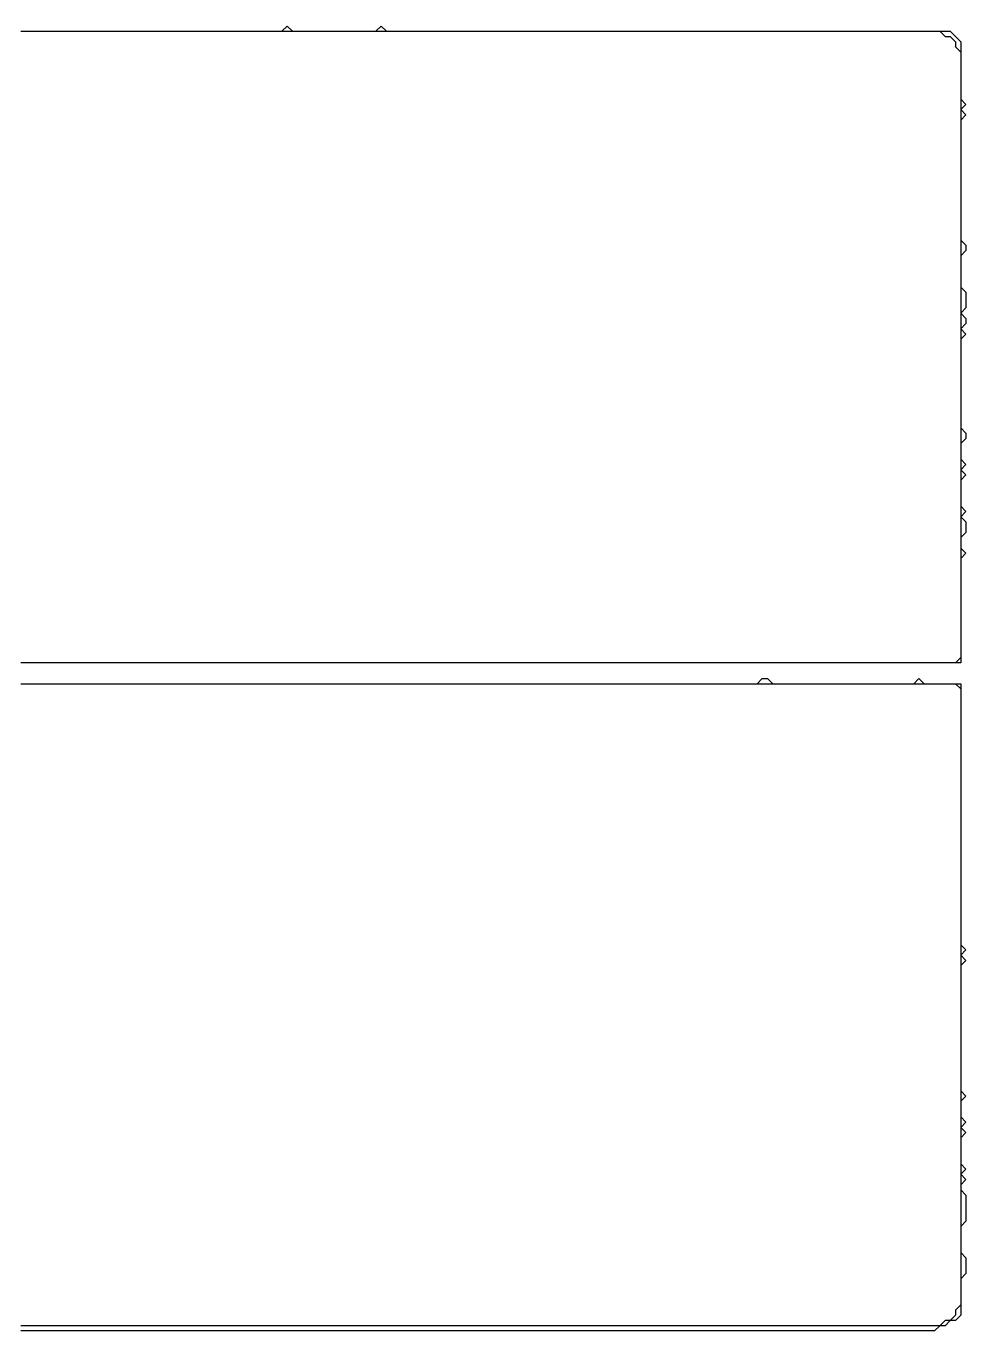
# Model space of a CAD drawing. Header units: metres. Extents: x 110 to 915, y 38 to 623.
# Drawn here: x 300 to 480, y 373 to 623 of the extents above; entities that cross this region are included whole.
import ezdxf

# ---------------------------------------------------------------- set-up
doc = ezdxf.new("R2010")
doc.units = ezdxf.units.M

msp = doc.modelspace()

# ---------------------------------------------------------------- linework, layer by layer
for points in [[(299, 622, 0), (300, 622, 0), (301, 622, 0), (302, 622, 0), (303, 622, 0), (304, 622, 0), (305, 622, 0), (306, 622, 0), (307, 622, 0), (308, 622, 0), (309, 622, 0), (310, 622, 0), (311, 622, 0), (312, 622, 0), (313, 622, 0), (314, 622, 0), (315, 622, 0), (316, 622, 0), (317, 622, 0), (318, 622, 0), (319, 622, 0), (320, 622, 0), (321, 622, 0), (322, 622, 0), (323, 622, 0), (324, 622, 0), (325, 622, 0), (326, 622, 0), (327, 622, 0), (328, 622, 0), (329, 622, 0), (330, 622, 0), (331, 622, 0), (332, 622, 0), (333, 622, 0), (334, 622, 0), (335, 622, 0), (336, 622, 0), (337, 622, 0), (338, 622, 0), (339, 622, 0), (340, 622, 0), (341, 622, 0), (342, 622, 0), (343, 622, 0), (344, 622, 0), (345, 622, 0), (346, 622, 0), (347, 622, 0), (348, 622, 0), (349, 622, 0), (350, 622, 0), (351, 622, 0), (352, 622, 0), (353, 622, 0), (354, 622, 0), (355, 622, 0), (356, 622, 0), (357, 622, 0), (358, 622, 0), (359, 622, 0), (360, 622, 0), (361, 622, 0), (362, 622, 0), (363, 622, 0), (364, 622, 0), (365, 622, 0), (366, 622, 0), (367, 622, 0), (368, 622, 0), (369, 622, 0), (370, 622, 0), (371, 622, 0), (372, 622, 0), (373, 622, 0), (374, 622, 0), (375, 622, 0), (376, 622, 0), (377, 622, 0), (378, 622, 0), (379, 622, 0), (380, 622, 0), (381, 622, 0), (382, 622, 0), (383, 622, 0), (384, 622, 0), (385, 622, 0), (386, 622, 0), (387, 622, 0), (388, 622, 0), (389, 622, 0), (390, 622, 0), (391, 622, 0), (392, 622, 0), (393, 622, 0), (394, 622, 0), (395, 622, 0), (396, 622, 0), (397, 622, 0), (398, 622, 0), (399, 622, 0), (400, 622, 0), (401, 622, 0), (402, 622, 0), (403, 622, 0), (404, 622, 0), (405, 622, 0), (406, 622, 0), (407, 622, 0), (408, 622, 0), (409, 622, 0), (410, 622, 0), (411, 622, 0), (412, 622, 0), (413, 622, 0), (414, 622, 0), (415, 622, 0), (416, 622, 0), (417, 622, 0), (418, 622, 0), (419, 622, 0), (420, 622, 0), (421, 622, 0), (422, 622, 0), (423, 622, 0), (424, 622, 0), (425, 622, 0), (426, 622, 0), (427, 622, 0), (428, 622, 0), (429, 622, 0), (430, 622, 0), (431, 622, 0), (432, 622, 0), (433, 622, 0), (434, 622, 0), (435, 622, 0), (436, 622, 0), (437, 622, 0), (438, 622, 0), (439, 622, 0), (440, 622, 0), (441, 622, 0), (442, 622, 0), (443, 622, 0), (444, 622, 0), (445, 622, 0), (446, 622, 0), (447, 622, 0), (448, 622, 0), (449, 622, 0), (450, 622, 0), (451, 622, 0), (452, 622, 0), (453, 622, 0), (454, 622, 0), (455, 622, 0), (456, 622, 0), (457, 622, 0), (458, 622, 0), (459, 622, 0), (460, 622, 0), (461, 622, 0), (462, 622, 0), (463, 622, 0), (464, 622, 0), (465, 622, 0), (466, 622, 0), (467, 622, 0), (468, 622, 0), (469, 622, 0), (470, 622, 0), (471, 622, 0), (472, 622, 0), (473, 622, 0), (474, 622, 0), (475, 622, 0), (476, 621, 0), (477, 621, 0), (478, 620, 0), (478, 619, 0), (479, 618, 0), (479, 617, 0), (479, 616, 0), (479, 615, 0), (479, 614, 0), (479, 613, 0), (479, 612, 0), (479, 611, 0), (479, 610, 0), (479, 609, 0), (479, 608, 0), (479, 607, 0), (479, 606, 0), (479, 605, 0), (479, 604, 0), (479, 603, 0), (479, 602, 0), (479, 601, 0), (479, 600, 0), (479, 599, 0), (479, 598, 0), (479, 597, 0), (479, 596, 0), (479, 595, 0), (479, 594, 0), (479, 593, 0), (479, 592, 0), (479, 591, 0), (479, 590, 0), (479, 589, 0), (479, 588, 0), (479, 587, 0), (479, 586, 0), (479, 585, 0), (479, 584, 0), (479, 583, 0), (479, 582, 0), (479, 581, 0), (479, 580, 0), (479, 579, 0), (479, 578, 0), (479, 577, 0), (479, 576, 0), (479, 575, 0), (479, 574, 0), (479, 573, 0), (479, 572, 0), (479, 571, 0), (479, 570, 0), (479, 569, 0), (479, 568, 0), (479, 567, 0), (479, 566, 0), (479, 565, 0), (479, 564, 0), (479, 563, 0), (479, 562, 0), (479, 561, 0), (479, 560, 0), (479, 559, 0), (479, 558, 0), (479, 557, 0), (479, 556, 0), (479, 555, 0), (479, 554, 0), (479, 553, 0), (479, 552, 0), (479, 551, 0), (479, 550, 0), (479, 549, 0), (479, 548, 0), (479, 547, 0), (479, 546, 0), (479, 545, 0), (479, 544, 0), (479, 543, 0), (479, 542, 0), (479, 541, 0), (479, 540, 0), (479, 539, 0), (479, 538, 0), (479, 537, 0), (479, 536, 0), (479, 535, 0), (479, 534, 0), (479, 533, 0), (479, 532, 0), (479, 531, 0), (479, 530, 0), (479, 529, 0), (479, 528, 0), (479, 527, 0), (479, 526, 0), (479, 525, 0), (479, 524, 0), (479, 523, 0), (479, 522, 0), (479, 521, 0), (479, 520, 0), (479, 519, 0), (479, 518, 0), (479, 517, 0), (479, 516, 0), (479, 515, 0), (479, 514, 0), (479, 513, 0), (479, 512, 0), (479, 511, 0), (479, 510, 0), (479, 509, 0), (479, 508, 0), (479, 507, 0), (479, 506, 0), (479, 505, 0), (479, 504, 0), (479, 503, 0), (479, 502, 0), (478, 501, 0), (477, 501, 0), (476, 501, 0), (475, 501, 0), (474, 501, 0), (473, 501, 0), (472, 501, 0), (471, 501, 0), (470, 501, 0), (469, 501, 0), (468, 501, 0), (467, 501, 0), (466, 501, 0), (465, 501, 0), (464, 501, 0), (463, 501, 0), (462, 501, 0), (461, 501, 0), (460, 501, 0), (459, 501, 0), (458, 501, 0), (457, 501, 0), (456, 501, 0), (455, 501, 0), (454, 501, 0), (453, 501, 0), (452, 501, 0), (451, 501, 0), (450, 501, 0), (449, 501, 0), (448, 501, 0), (447, 501, 0), (446, 501, 0), (445, 501, 0), (444, 501, 0), (443, 501, 0), (442, 501, 0), (441, 501, 0), (440, 501, 0), (439, 501, 0), (438, 501, 0), (437, 501, 0), (436, 501, 0), (435, 501, 0), (434, 501, 0), (433, 501, 0), (432, 501, 0), (431, 501, 0), (430, 501, 0), (429, 501, 0), (428, 501, 0), (427, 501, 0), (426, 501, 0), (425, 501, 0), (424, 501, 0), (423, 501, 0), (422, 501, 0), (421, 501, 0), (420, 501, 0), (419, 501, 0), (418, 501, 0), (417, 501, 0), (416, 501, 0), (415, 501, 0), (414, 501, 0), (413, 501, 0), (412, 501, 0), (411, 501, 0), (410, 501, 0), (409, 501, 0), (408, 501, 0), (407, 501, 0), (406, 501, 0), (405, 501, 0), (404, 501, 0), (403, 501, 0), (402, 501, 0), (401, 501, 0), (400, 501, 0), (399, 501, 0), (398, 501, 0), (397, 501, 0), (396, 501, 0), (395, 501, 0), (394, 501, 0), (393, 501, 0), (392, 501, 0), (391, 501, 0), (390, 501, 0), (389, 501, 0), (388, 501, 0), (387, 501, 0), (386, 501, 0), (385, 501, 0), (384, 501, 0), (383, 501, 0), (382, 501, 0), (381, 501, 0), (380, 501, 0), (379, 501, 0), (378, 501, 0), (377, 501, 0), (376, 501, 0), (375, 501, 0), (374, 501, 0), (373, 501, 0), (372, 501, 0), (371, 501, 0), (370, 501, 0), (369, 501, 0), (368, 501, 0), (367, 501, 0), (366, 501, 0), (365, 501, 0), (364, 501, 0), (363, 501, 0), (362, 501, 0), (361, 501, 0), (360, 501, 0), (359, 501, 0), (358, 501, 0), (357, 501, 0), (356, 501, 0), (355, 501, 0), (354, 501, 0), (353, 501, 0), (352, 501, 0), (351, 501, 0), (350, 501, 0), (349, 501, 0), (348, 501, 0), (347, 501, 0), (346, 501, 0), (345, 501, 0), (344, 501, 0), (343, 501, 0), (342, 501, 0), (341, 501, 0), (340, 501, 0), (339, 501, 0), (338, 501, 0), (337, 501, 0), (336, 501, 0), (335, 501, 0), (334, 501, 0), (333, 501, 0), (332, 501, 0), (331, 501, 0), (330, 501, 0), (329, 501, 0), (328, 501, 0), (327, 501, 0), (326, 501, 0), (325, 501, 0), (324, 501, 0), (323, 501, 0), (322, 501, 0), (321, 501, 0), (320, 501, 0), (319, 501, 0), (318, 501, 0), (317, 501, 0), (316, 501, 0), (315, 501, 0), (314, 501, 0), (313, 501, 0), (312, 501, 0), (311, 501, 0), (310, 501, 0), (309, 501, 0), (308, 501, 0), (307, 501, 0), (306, 501, 0), (305, 501, 0), (304, 501, 0), (303, 501, 0), (302, 501, 0), (301, 501, 0), (300, 501, 0), (299, 501, 0)], [(299, 497, 0), (300, 497, 0), (301, 497, 0), (302, 497, 0), (303, 497, 0), (304, 497, 0), (305, 497, 0), (306, 497, 0), (307, 497, 0), (308, 497, 0), (309, 497, 0), (310, 497, 0), (311, 497, 0), (312, 497, 0), (313, 497, 0), (314, 497, 0), (315, 497, 0), (316, 497, 0), (317, 497, 0), (318, 497, 0), (319, 497, 0), (320, 497, 0), (321, 497, 0), (322, 497, 0), (323, 497, 0), (324, 497, 0), (325, 497, 0), (326, 497, 0), (327, 497, 0), (328, 497, 0), (329, 497, 0), (330, 497, 0), (331, 497, 0), (332, 497, 0), (333, 497, 0), (334, 497, 0), (335, 497, 0), (336, 497, 0), (337, 497, 0), (338, 497, 0), (339, 497, 0), (340, 497, 0), (341, 497, 0), (342, 497, 0), (343, 497, 0), (344, 497, 0), (345, 497, 0), (346, 497, 0), (347, 497, 0), (348, 497, 0), (349, 497, 0), (350, 497, 0), (351, 497, 0), (352, 497, 0), (353, 497, 0), (354, 497, 0), (355, 497, 0), (356, 497, 0), (357, 497, 0), (358, 497, 0), (359, 497, 0), (360, 497, 0), (361, 497, 0), (362, 497, 0), (363, 497, 0), (364, 497, 0), (365, 497, 0), (366, 497, 0), (367, 497, 0), (368, 497, 0), (369, 497, 0), (370, 497, 0), (371, 497, 0), (372, 497, 0), (373, 497, 0), (374, 497, 0), (375, 497, 0), (376, 497, 0), (377, 497, 0), (378, 497, 0), (379, 497, 0), (380, 497, 0), (381, 497, 0), (382, 497, 0), (383, 497, 0), (384, 497, 0), (385, 497, 0), (386, 497, 0), (387, 497, 0), (388, 497, 0), (389, 497, 0), (390, 497, 0), (391, 497, 0), (392, 497, 0), (393, 497, 0), (394, 497, 0), (395, 497, 0), (396, 497, 0), (397, 497, 0), (398, 497, 0), (399, 497, 0), (400, 497, 0), (401, 497, 0), (402, 497, 0), (403, 497, 0), (404, 497, 0), (405, 497, 0), (406, 497, 0), (407, 497, 0), (408, 497, 0), (409, 497, 0), (410, 497, 0), (411, 497, 0), (412, 497, 0), (413, 497, 0), (414, 497, 0), (415, 497, 0), (416, 497, 0), (417, 497, 0), (418, 497, 0), (419, 497, 0), (420, 497, 0), (421, 497, 0), (422, 497, 0), (423, 497, 0), (424, 497, 0), (425, 497, 0), (426, 497, 0), (427, 497, 0), (428, 497, 0), (429, 497, 0), (430, 497, 0), (431, 497, 0), (432, 497, 0), (433, 497, 0), (434, 497, 0), (435, 497, 0), (436, 497, 0), (437, 497, 0), (438, 497, 0), (439, 497, 0), (440, 497, 0), (441, 497, 0), (442, 497, 0), (443, 497, 0), (444, 497, 0), (445, 497, 0), (446, 497, 0), (447, 497, 0), (448, 497, 0), (449, 497, 0), (450, 497, 0), (451, 497, 0), (452, 497, 0), (453, 497, 0), (454, 497, 0), (455, 497, 0), (456, 497, 0), (457, 497, 0), (458, 497, 0), (459, 497, 0), (460, 497, 0), (461, 497, 0), (462, 497, 0), (463, 497, 0), (464, 497, 0), (465, 497, 0), (466, 497, 0), (467, 497, 0), (468, 497, 0), (469, 497, 0), (470, 497, 0), (471, 497, 0), (472, 497, 0), (473, 497, 0), (474, 497, 0), (475, 497, 0), (476, 497, 0), (477, 497, 0), (478, 497, 0), (479, 496, 0), (479, 495, 0), (479, 494, 0), (479, 493, 0), (479, 492, 0), (479, 491, 0), (479, 490, 0), (479, 489, 0), (479, 488, 0), (479, 487, 0), (479, 486, 0), (479, 485, 0), (479, 484, 0), (479, 483, 0), (479, 482, 0), (479, 481, 0), (479, 480, 0), (479, 479, 0), (479, 478, 0), (479, 477, 0), (479, 476, 0), (479, 475, 0), (479, 474, 0), (479, 473, 0), (479, 472, 0), (479, 471, 0), (479, 470, 0), (479, 469, 0), (479, 468, 0), (479, 467, 0), (479, 466, 0), (479, 465, 0), (479, 464, 0), (479, 463, 0), (479, 462, 0), (479, 461, 0), (479, 460, 0), (479, 459, 0), (479, 458, 0), (479, 457, 0), (479, 456, 0), (479, 455, 0), (479, 454, 0), (479, 453, 0), (479, 452, 0), (479, 451, 0), (479, 450, 0), (479, 449, 0), (479, 448, 0), (479, 447, 0), (479, 446, 0), (479, 445, 0), (479, 444, 0), (479, 443, 0), (479, 442, 0), (479, 441, 0), (479, 440, 0), (479, 439, 0), (479, 438, 0), (479, 437, 0), (479, 436, 0), (479, 435, 0), (479, 434, 0), (479, 433, 0), (479, 432, 0), (479, 431, 0), (479, 430, 0), (479, 429, 0), (479, 428, 0), (479, 427, 0), (479, 426, 0), (479, 425, 0), (479, 424, 0), (479, 423, 0), (479, 422, 0), (479, 421, 0), (479, 420, 0), (479, 419, 0), (479, 418, 0), (479, 417, 0), (479, 416, 0), (479, 415, 0), (479, 414, 0), (479, 413, 0), (479, 412, 0), (479, 411, 0), (479, 410, 0), (479, 409, 0), (479, 408, 0), (479, 407, 0), (479, 406, 0), (479, 405, 0), (479, 404, 0), (479, 403, 0), (479, 402, 0), (479, 401, 0), (479, 400, 0), (479, 399, 0), (479, 398, 0), (479, 397, 0), (479, 396, 0), (479, 395, 0), (479, 394, 0), (479, 393, 0), (479, 392, 0), (479, 391, 0), (479, 390, 0), (479, 389, 0), (479, 388, 0), (479, 387, 0), (479, 386, 0), (479, 385, 0), (479, 384, 0), (479, 383, 0), (479, 382, 0), (479, 381, 0), (479, 380, 0), (479, 379, 0), (479, 378, 0), (478, 377, 0), (478, 376, 0), (477, 375, 0), (476, 375, 0), (475, 374, 0), (474, 374, 0), (473, 374, 0), (472, 374, 0), (471, 374, 0), (470, 374, 0), (469, 374, 0), (468, 374, 0), (467, 374, 0), (466, 374, 0), (465, 374, 0), (464, 374, 0), (463, 374, 0), (462, 374, 0), (461, 374, 0), (460, 374, 0), (459, 374, 0), (458, 374, 0), (457, 374, 0), (456, 374, 0), (455, 374, 0), (454, 374, 0), (453, 374, 0), (452, 374, 0), (451, 374, 0), (450, 374, 0), (449, 374, 0), (448, 374, 0), (447, 374, 0), (446, 374, 0), (445, 374, 0), (444, 374, 0), (443, 374, 0), (442, 374, 0), (441, 374, 0), (440, 374, 0), (439, 374, 0), (438, 374, 0), (437, 374, 0), (436, 374, 0), (435, 374, 0), (434, 374, 0), (433, 374, 0), (432, 374, 0), (431, 374, 0), (430, 374, 0), (429, 374, 0), (428, 374, 0), (427, 374, 0), (426, 374, 0), (425, 374, 0), (424, 374, 0), (423, 374, 0), (422, 374, 0), (421, 374, 0), (420, 374, 0), (419, 374, 0), (418, 374, 0), (417, 374, 0), (416, 374, 0), (415, 374, 0), (414, 374, 0), (413, 374, 0), (412, 374, 0), (411, 374, 0), (410, 374, 0), (409, 374, 0), (408, 374, 0), (407, 374, 0), (406, 374, 0), (405, 374, 0), (404, 374, 0), (403, 374, 0), (402, 374, 0), (401, 374, 0), (400, 374, 0), (399, 374, 0), (398, 374, 0), (397, 374, 0), (396, 374, 0), (395, 374, 0), (394, 374, 0), (393, 374, 0), (392, 374, 0), (391, 374, 0), (390, 374, 0), (389, 374, 0), (388, 374, 0), (387, 374, 0), (386, 374, 0), (385, 374, 0), (384, 374, 0), (383, 374, 0), (382, 374, 0), (381, 374, 0), (380, 374, 0), (379, 374, 0), (378, 374, 0), (377, 374, 0), (376, 374, 0), (375, 374, 0), (374, 374, 0), (373, 374, 0), (372, 374, 0), (371, 374, 0), (370, 374, 0), (369, 374, 0), (368, 374, 0), (367, 374, 0), (366, 374, 0), (365, 374, 0), (364, 374, 0), (363, 374, 0), (362, 374, 0), (361, 374, 0), (360, 374, 0), (359, 374, 0), (358, 374, 0), (357, 374, 0), (356, 374, 0), (355, 374, 0), (354, 374, 0), (353, 374, 0), (352, 374, 0), (351, 374, 0), (350, 374, 0), (349, 374, 0), (348, 374, 0), (347, 374, 0), (346, 374, 0), (345, 374, 0), (344, 374, 0), (343, 374, 0), (342, 374, 0), (341, 374, 0), (340, 374, 0), (339, 374, 0), (338, 374, 0), (337, 374, 0), (336, 374, 0), (335, 374, 0), (334, 374, 0), (333, 374, 0), (332, 374, 0), (331, 374, 0), (330, 374, 0), (329, 374, 0), (328, 374, 0), (327, 374, 0), (326, 374, 0), (325, 374, 0), (324, 374, 0), (323, 374, 0), (322, 374, 0), (321, 374, 0), (320, 374, 0), (319, 374, 0), (318, 374, 0), (317, 374, 0), (316, 374, 0), (315, 374, 0), (314, 374, 0), (313, 374, 0), (312, 374, 0), (311, 374, 0), (310, 374, 0), (309, 374, 0), (308, 374, 0), (307, 374, 0), (306, 374, 0), (305, 374, 0), (304, 374, 0), (303, 374, 0), (302, 374, 0), (301, 374, 0), (300, 374, 0), (299, 374, 0)]]:
    msp.add_polyline3d(points)
at = {"layer": '1'}
for points in [[(299, 622, 0), (300, 622, 0), (301, 622, 0), (302, 622, 0), (303, 622, 0), (304, 622, 0), (305, 622, 0), (306, 622, 0), (307, 622, 0), (308, 622, 0), (309, 622, 0), (310, 622, 0), (311, 622, 0), (312, 622, 0), (313, 622, 0), (314, 622, 0), (315, 622, 0), (316, 622, 0), (317, 622, 0), (318, 622, 0), (319, 622, 0), (320, 622, 0), (321, 622, 0), (322, 622, 0), (323, 622, 0), (324, 622, 0), (325, 622, 0), (326, 622, 0), (327, 622, 0), (328, 622, 0), (329, 622, 0), (330, 622, 0), (331, 622, 0), (332, 622, 0), (333, 622, 0), (334, 622, 0), (335, 622, 0), (336, 622, 0), (337, 622, 0), (338, 622, 0), (339, 622, 0), (340, 622, 0), (341, 622, 0), (342, 622, 0), (343, 622, 0), (344, 622, 0), (345, 622, 0), (346, 622, 0), (347, 622, 0), (348, 622, 0), (349, 622, 0), (350, 623, 0), (351, 622, 0), (352, 622, 0), (353, 622, 0), (354, 622, 0), (355, 622, 0), (356, 622, 0), (357, 622, 0), (358, 622, 0), (359, 622, 0), (360, 622, 0), (361, 622, 0), (362, 622, 0), (363, 622, 0), (364, 622, 0), (365, 622, 0), (366, 622, 0), (367, 622, 0), (368, 623, 0), (369, 622, 0), (370, 622, 0), (371, 622, 0), (372, 622, 0), (373, 622, 0), (374, 622, 0), (375, 622, 0), (376, 622, 0), (377, 622, 0), (378, 622, 0), (379, 622, 0), (380, 622, 0), (381, 622, 0), (382, 622, 0), (383, 622, 0), (384, 622, 0), (385, 622, 0), (386, 622, 0), (387, 622, 0), (388, 622, 0), (389, 622, 0), (390, 622, 0), (391, 622, 0), (392, 622, 0), (393, 622, 0), (394, 622, 0), (395, 622, 0), (396, 622, 0), (397, 622, 0), (398, 622, 0), (399, 622, 0), (400, 622, 0), (401, 622, 0), (402, 622, 0), (403, 622, 0), (404, 622, 0), (405, 622, 0), (406, 622, 0), (407, 622, 0), (408, 622, 0), (409, 622, 0), (410, 622, 0), (411, 622, 0), (412, 622, 0), (413, 622, 0), (414, 622, 0), (415, 622, 0), (416, 622, 0), (417, 622, 0), (418, 622, 0), (419, 622, 0), (420, 622, 0), (421, 622, 0), (422, 622, 0), (423, 622, 0), (424, 622, 0), (425, 622, 0), (426, 622, 0), (427, 622, 0), (428, 622, 0), (429, 622, 0), (430, 622, 0), (431, 622, 0), (432, 622, 0), (433, 622, 0), (434, 622, 0), (435, 622, 0), (436, 622, 0), (437, 622, 0), (438, 622, 0), (439, 622, 0), (440, 622, 0), (441, 622, 0), (442, 622, 0), (443, 622, 0), (444, 622, 0), (445, 622, 0), (446, 622, 0), (447, 622, 0), (448, 622, 0), (449, 622, 0), (450, 622, 0), (451, 622, 0), (452, 622, 0), (453, 622, 0), (454, 622, 0), (455, 622, 0), (456, 622, 0), (457, 622, 0), (458, 622, 0), (459, 622, 0), (460, 622, 0), (461, 622, 0), (462, 622, 0), (463, 622, 0), (464, 622, 0), (465, 622, 0), (466, 622, 0), (467, 622, 0), (468, 622, 0), (469, 622, 0), (470, 622, 0), (471, 622, 0), (472, 622, 0), (473, 622, 0), (474, 622, 0), (475, 622, 0), (476, 622, 0), (477, 622, 0), (478, 621, 0), (479, 620, 0), (479, 619, 0), (479, 618, 0), (479, 617, 0), (479, 616, 0), (479, 615, 0), (479, 614, 0), (479, 613, 0), (479, 612, 0), (479, 611, 0), (479, 610, 0), (479, 609, 0), (480, 608, 0), (479, 607, 0), (480, 606, 0), (479, 605, 0), (479, 604, 0), (479, 603, 0), (479, 602, 0), (479, 601, 0), (479, 600, 0), (479, 599, 0), (479, 598, 0), (479, 597, 0), (479, 596, 0), (479, 595, 0), (479, 594, 0), (479, 593, 0), (479, 592, 0), (479, 591, 0), (479, 590, 0), (479, 589, 0), (479, 588, 0), (479, 587, 0), (479, 586, 0), (479, 585, 0), (479, 584, 0), (479, 583, 0), (479, 582, 0), (480, 581, 0), (480, 580, 0), (479, 579, 0), (479, 578, 0), (479, 577, 0), (479, 576, 0), (479, 575, 0), (479, 574, 0), (479, 573, 0), (480, 572, 0), (480, 571, 0), (480, 570, 0), (480, 569, 0), (479, 568, 0), (480, 567, 0), (480, 566, 0), (479, 565, 0), (480, 564, 0), (479, 563, 0), (479, 562, 0), (479, 561, 0), (479, 560, 0), (479, 559, 0), (479, 558, 0), (479, 557, 0), (479, 556, 0), (479, 555, 0), (479, 554, 0), (479, 553, 0), (479, 552, 0), (479, 551, 0), (479, 550, 0), (479, 549, 0), (479, 548, 0), (479, 547, 0), (479, 546, 0), (480, 545, 0), (480, 544, 0), (479, 543, 0), (479, 542, 0), (479, 541, 0), (479, 540, 0), (480, 539, 0), (479, 538, 0), (480, 537, 0), (479, 536, 0), (479, 535, 0), (479, 534, 0), (479, 533, 0), (479, 532, 0), (479, 531, 0), (480, 530, 0), (479, 529, 0), (480, 528, 0), (480, 527, 0), (480, 526, 0), (479, 525, 0), (479, 524, 0), (479, 523, 0), (480, 522, 0), (479, 521, 0), (479, 520, 0), (479, 519, 0), (479, 518, 0), (479, 517, 0), (479, 516, 0), (479, 515, 0), (479, 514, 0), (479, 513, 0), (479, 512, 0), (479, 511, 0), (479, 510, 0), (479, 509, 0), (479, 508, 0), (479, 507, 0), (479, 506, 0), (479, 505, 0), (479, 504, 0), (479, 503, 0), (479, 502, 0), (479, 501, 0), (478, 501, 0), (477, 501, 0), (476, 501, 0), (475, 501, 0), (474, 501, 0), (473, 501, 0), (472, 501, 0), (471, 501, 0), (470, 501, 0), (469, 501, 0), (468, 501, 0), (467, 501, 0), (466, 501, 0), (465, 501, 0), (464, 501, 0), (463, 501, 0), (462, 501, 0), (461, 501, 0), (460, 501, 0), (459, 501, 0), (458, 501, 0), (457, 501, 0), (456, 501, 0), (455, 501, 0), (454, 501, 0), (453, 501, 0), (452, 501, 0), (451, 501, 0), (450, 501, 0), (449, 501, 0), (448, 501, 0), (447, 501, 0), (446, 501, 0), (445, 501, 0), (444, 501, 0), (443, 501, 0), (442, 501, 0), (441, 501, 0), (440, 501, 0), (439, 501, 0), (438, 501, 0), (437, 501, 0), (436, 501, 0), (435, 501, 0), (434, 501, 0), (433, 501, 0), (432, 501, 0), (431, 501, 0), (430, 501, 0), (429, 501, 0), (428, 501, 0), (427, 501, 0), (426, 501, 0), (425, 501, 0), (424, 501, 0), (423, 501, 0), (422, 501, 0), (421, 501, 0), (420, 501, 0), (419, 501, 0), (418, 501, 0), (417, 501, 0), (416, 501, 0), (415, 501, 0), (414, 501, 0), (413, 501, 0), (412, 501, 0), (411, 501, 0), (410, 501, 0), (409, 501, 0), (408, 501, 0), (407, 501, 0), (406, 501, 0), (405, 501, 0), (404, 501, 0), (403, 501, 0), (402, 501, 0), (401, 501, 0), (400, 501, 0), (399, 501, 0), (398, 501, 0), (397, 501, 0), (396, 501, 0), (395, 501, 0), (394, 501, 0), (393, 501, 0), (392, 501, 0), (391, 501, 0), (390, 501, 0), (389, 501, 0), (388, 501, 0), (387, 501, 0), (386, 501, 0), (385, 501, 0), (384, 501, 0), (383, 501, 0), (382, 501, 0), (381, 501, 0), (380, 501, 0), (379, 501, 0), (378, 501, 0), (377, 501, 0), (376, 501, 0), (375, 501, 0), (374, 501, 0), (373, 501, 0), (372, 501, 0), (371, 501, 0), (370, 501, 0), (369, 501, 0), (368, 501, 0), (367, 501, 0), (366, 501, 0), (365, 501, 0), (364, 501, 0), (363, 501, 0), (362, 501, 0), (361, 501, 0), (360, 501, 0), (359, 501, 0), (358, 501, 0), (357, 501, 0), (356, 501, 0), (355, 501, 0), (354, 501, 0), (353, 501, 0), (352, 501, 0), (351, 501, 0), (350, 501, 0), (349, 501, 0), (348, 501, 0), (347, 501, 0), (346, 501, 0), (345, 501, 0), (344, 501, 0), (343, 501, 0), (342, 501, 0), (341, 501, 0), (340, 501, 0), (339, 501, 0), (338, 501, 0), (337, 501, 0), (336, 501, 0), (335, 501, 0), (334, 501, 0), (333, 501, 0), (332, 501, 0), (331, 501, 0), (330, 501, 0), (329, 501, 0), (328, 501, 0), (327, 501, 0), (326, 501, 0), (325, 501, 0), (324, 501, 0), (323, 501, 0), (322, 501, 0), (321, 501, 0), (320, 501, 0), (319, 501, 0), (318, 501, 0), (317, 501, 0), (316, 501, 0), (315, 501, 0), (314, 501, 0), (313, 501, 0), (312, 501, 0), (311, 501, 0), (310, 501, 0), (309, 501, 0), (308, 501, 0), (307, 501, 0), (306, 501, 0), (305, 501, 0), (304, 501, 0), (303, 501, 0), (302, 501, 0), (301, 501, 0), (300, 501, 0), (299, 501, 0)], [(299, 497, 0), (300, 497, 0), (301, 497, 0), (302, 497, 0), (303, 497, 0), (304, 497, 0), (305, 497, 0), (306, 497, 0), (307, 497, 0), (308, 497, 0), (309, 497, 0), (310, 497, 0), (311, 497, 0), (312, 497, 0), (313, 497, 0), (314, 497, 0), (315, 497, 0), (316, 497, 0), (317, 497, 0), (318, 497, 0), (319, 497, 0), (320, 497, 0), (321, 497, 0), (322, 497, 0), (323, 497, 0), (324, 497, 0), (325, 497, 0), (326, 497, 0), (327, 497, 0), (328, 497, 0), (329, 497, 0), (330, 497, 0), (331, 497, 0), (332, 497, 0), (333, 497, 0), (334, 497, 0), (335, 497, 0), (336, 497, 0), (337, 497, 0), (338, 497, 0), (339, 497, 0), (340, 497, 0), (341, 497, 0), (342, 497, 0), (343, 497, 0), (344, 497, 0), (345, 497, 0), (346, 497, 0), (347, 497, 0), (348, 497, 0), (349, 497, 0), (350, 497, 0), (351, 497, 0), (352, 497, 0), (353, 497, 0), (354, 497, 0), (355, 497, 0), (356, 497, 0), (357, 497, 0), (358, 497, 0), (359, 497, 0), (360, 497, 0), (361, 497, 0), (362, 497, 0), (363, 497, 0), (364, 497, 0), (365, 497, 0), (366, 497, 0), (367, 497, 0), (368, 497, 0), (369, 497, 0), (370, 497, 0), (371, 497, 0), (372, 497, 0), (373, 497, 0), (374, 497, 0), (375, 497, 0), (376, 497, 0), (377, 497, 0), (378, 497, 0), (379, 497, 0), (380, 497, 0), (381, 497, 0), (382, 497, 0), (383, 497, 0), (384, 497, 0), (385, 497, 0), (386, 497, 0), (387, 497, 0), (388, 497, 0), (389, 497, 0), (390, 497, 0), (391, 497, 0), (392, 497, 0), (393, 497, 0), (394, 497, 0), (395, 497, 0), (396, 497, 0), (397, 497, 0), (398, 497, 0), (399, 497, 0), (400, 497, 0), (401, 497, 0), (402, 497, 0), (403, 497, 0), (404, 497, 0), (405, 497, 0), (406, 497, 0), (407, 497, 0), (408, 497, 0), (409, 497, 0), (410, 497, 0), (411, 497, 0), (412, 497, 0), (413, 497, 0), (414, 497, 0), (415, 497, 0), (416, 497, 0), (417, 497, 0), (418, 497, 0), (419, 497, 0), (420, 497, 0), (421, 497, 0), (422, 497, 0), (423, 497, 0), (424, 497, 0), (425, 497, 0), (426, 497, 0), (427, 497, 0), (428, 497, 0), (429, 497, 0), (430, 497, 0), (431, 497, 0), (432, 497, 0), (433, 497, 0), (434, 497, 0), (435, 497, 0), (436, 497, 0), (437, 497, 0), (438, 497, 0), (439, 497, 0), (440, 497, 0), (441, 498, 0), (442, 498, 0), (443, 497, 0), (444, 497, 0), (445, 497, 0), (446, 497, 0), (447, 497, 0), (448, 497, 0), (449, 497, 0), (450, 497, 0), (451, 497, 0), (452, 497, 0), (453, 497, 0), (454, 497, 0), (455, 497, 0), (456, 497, 0), (457, 497, 0), (458, 497, 0), (459, 497, 0), (460, 497, 0), (461, 497, 0), (462, 497, 0), (463, 497, 0), (464, 497, 0), (465, 497, 0), (466, 497, 0), (467, 497, 0), (468, 497, 0), (469, 497, 0), (470, 497, 0), (471, 498, 0), (472, 497, 0), (473, 497, 0), (474, 497, 0), (475, 497, 0), (476, 497, 0), (477, 497, 0), (478, 497, 0), (479, 497, 0), (479, 496, 0), (479, 495, 0), (479, 494, 0), (479, 493, 0), (479, 492, 0), (479, 491, 0), (479, 490, 0), (479, 489, 0), (479, 488, 0), (479, 487, 0), (479, 486, 0), (479, 485, 0), (479, 484, 0), (479, 483, 0), (479, 482, 0), (479, 481, 0), (479, 480, 0), (479, 479, 0), (479, 478, 0), (479, 477, 0), (479, 476, 0), (479, 475, 0), (479, 474, 0), (479, 473, 0), (479, 472, 0), (479, 471, 0), (479, 470, 0), (479, 469, 0), (479, 468, 0), (479, 467, 0), (479, 466, 0), (479, 465, 0), (479, 464, 0), (479, 463, 0), (479, 462, 0), (479, 461, 0), (479, 460, 0), (479, 459, 0), (479, 458, 0), (479, 457, 0), (479, 456, 0), (479, 455, 0), (479, 454, 0), (479, 453, 0), (479, 452, 0), (479, 451, 0), (479, 450, 0), (479, 449, 0), (479, 448, 0), (479, 447, 0), (480, 446, 0), (479, 445, 0), (480, 444, 0), (479, 443, 0), (479, 442, 0), (479, 441, 0), (479, 440, 0), (479, 439, 0), (479, 438, 0), (479, 437, 0), (479, 436, 0), (479, 435, 0), (479, 434, 0), (479, 433, 0), (479, 432, 0), (479, 431, 0), (479, 430, 0), (479, 429, 0), (479, 428, 0), (479, 427, 0), (479, 426, 0), (479, 425, 0), (479, 424, 0), (479, 423, 0), (479, 422, 0), (479, 421, 0), (479, 420, 0), (479, 419, 0), (480, 418, 0), (479, 417, 0), (479, 416, 0), (479, 415, 0), (479, 414, 0), (480, 413, 0), (479, 412, 0), (480, 411, 0), (479, 410, 0), (479, 409, 0), (479, 408, 0), (479, 407, 0), (479, 406, 0), (479, 405, 0), (480, 404, 0), (479, 403, 0), (480, 402, 0), (479, 401, 0), (479, 400, 0), (480, 399, 0), (480, 398, 0), (480, 397, 0), (480, 396, 0), (480, 395, 0), (480, 394, 0), (479, 393, 0), (479, 392, 0), (479, 391, 0), (479, 390, 0), (479, 389, 0), (479, 388, 0), (480, 387, 0), (480, 386, 0), (480, 385, 0), (480, 384, 0), (479, 383, 0), (479, 382, 0), (479, 381, 0), (479, 380, 0), (479, 379, 0), (479, 378, 0), (479, 377, 0), (479, 376, 0), (478, 375, 0), (477, 375, 0), (476, 374, 0), (475, 374, 0), (474, 373, 0), (473, 373, 0), (472, 373, 0), (471, 373, 0), (470, 373, 0), (469, 373, 0), (468, 373, 0), (467, 373, 0), (466, 373, 0), (465, 373, 0), (464, 373, 0), (463, 373, 0), (462, 373, 0), (461, 373, 0), (460, 373, 0), (459, 373, 0), (458, 373, 0), (457, 373, 0), (456, 373, 0), (455, 373, 0), (454, 373, 0), (453, 373, 0), (452, 373, 0), (451, 373, 0), (450, 373, 0), (449, 373, 0), (448, 373, 0), (447, 373, 0), (446, 373, 0), (445, 373, 0), (444, 373, 0), (443, 373, 0), (442, 373, 0), (441, 373, 0), (440, 373, 0), (439, 373, 0), (438, 373, 0), (437, 373, 0), (436, 373, 0), (435, 373, 0), (434, 373, 0), (433, 373, 0), (432, 373, 0), (431, 373, 0), (430, 373, 0), (429, 373, 0), (428, 373, 0), (427, 373, 0), (426, 373, 0), (425, 373, 0), (424, 373, 0), (423, 373, 0), (422, 373, 0), (421, 373, 0), (420, 373, 0), (419, 373, 0), (418, 373, 0), (417, 373, 0), (416, 373, 0), (415, 373, 0), (414, 373, 0), (413, 373, 0), (412, 373, 0), (411, 373, 0), (410, 373, 0), (409, 373, 0), (408, 373, 0), (407, 373, 0), (406, 373, 0), (405, 373, 0), (404, 373, 0), (403, 373, 0), (402, 373, 0), (401, 373, 0), (400, 373, 0), (399, 373, 0), (398, 373, 0), (397, 373, 0), (396, 373, 0), (395, 373, 0), (394, 373, 0), (393, 373, 0), (392, 373, 0), (391, 373, 0), (390, 373, 0), (389, 373, 0), (388, 373, 0), (387, 373, 0), (386, 373, 0), (385, 373, 0), (384, 373, 0), (383, 373, 0), (382, 373, 0), (381, 373, 0), (380, 373, 0), (379, 373, 0), (378, 373, 0), (377, 373, 0), (376, 373, 0), (375, 373, 0), (374, 373, 0), (373, 373, 0), (372, 373, 0), (371, 373, 0), (370, 373, 0), (369, 373, 0), (368, 373, 0), (367, 373, 0), (366, 373, 0), (365, 373, 0), (364, 373, 0), (363, 373, 0), (362, 373, 0), (361, 373, 0), (360, 373, 0), (359, 373, 0), (358, 373, 0), (357, 373, 0), (356, 373, 0), (355, 373, 0), (354, 373, 0), (353, 373, 0), (352, 373, 0), (351, 373, 0), (350, 373, 0), (349, 373, 0), (348, 373, 0), (347, 373, 0), (346, 373, 0), (345, 373, 0), (344, 373, 0), (343, 373, 0), (342, 373, 0), (341, 373, 0), (340, 373, 0), (339, 373, 0), (338, 373, 0), (337, 373, 0), (336, 373, 0), (335, 373, 0), (334, 373, 0), (333, 373, 0), (332, 373, 0), (331, 373, 0), (330, 373, 0), (329, 373, 0), (328, 373, 0), (327, 373, 0), (326, 373, 0), (325, 373, 0), (324, 373, 0), (323, 373, 0), (322, 373, 0), (321, 373, 0), (320, 373, 0), (319, 373, 0), (318, 373, 0), (317, 373, 0), (316, 373, 0), (315, 373, 0), (314, 373, 0), (313, 373, 0), (312, 373, 0), (311, 373, 0), (310, 373, 0), (309, 373, 0), (308, 373, 0), (307, 373, 0), (306, 373, 0), (305, 373, 0), (304, 373, 0), (303, 373, 0), (302, 373, 0), (301, 373, 0), (300, 373, 0), (299, 373, 0)]]:
    msp.add_polyline3d(points, dxfattribs=at)

doc.saveas('drawing.dxf')
